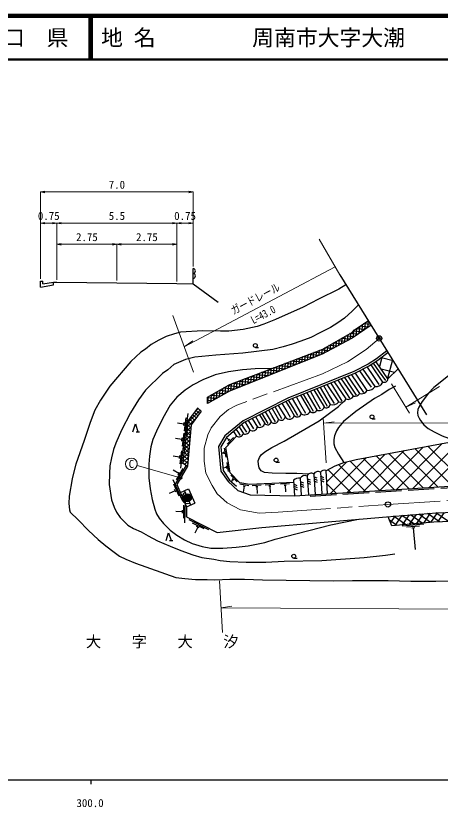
# Model space of a CAD drawing. Units: millimetres at full size, sheet at 1:1000, with parts at other scales. Extents: x 40000 to 680000, y 20000 to 380000.
# Drawn here: x 350828 to 448110, y 198715 to 380000 of the extents above; entities that cross this region are included whole.
import ezdxf
from ezdxf.enums import TextEntityAlignment as Align

# ---------------------------------------------------------------- set-up
doc = ezdxf.new("R2010")
doc.units = ezdxf.units.MM
doc.header["$LTSCALE"] = 1000
doc.header["$PDMODE"] = 32
doc.header["$PDSIZE"] = 500
doc.linetypes.add('CHAIN', pattern=[18.5, 12, -1.5, 3.5, -1.5])
doc.linetypes.add('DASHED', pattern=[7.5, 6, -1.5])
for name, color, linetype, lineweight in [('M-BGD', 7, 'Continuous', 25), ('M-BMK', 2, 'CHAIN', 13), ('M-BMK-OTRS', 5, 'Continuous', 25), ('M-BMK-SRVR', 3, 'Continuous', 25), ('M-STR-HTXT', 7, 'Continuous', 13), ('M-STR-STRC', 7, 'Continuous', 25), ('M-TTL', 2, 'Continuous', 140), ('M-TTL-BAND', 7, 'Continuous', 25), ('M-TTL-LINE', 7, 'Continuous', 50)]:
    doc.layers.add(name, color=color, linetype=linetype, lineweight=lineweight)
for name, color, linetype in [('M-BMK-HTXT', 7, 'Continuous'), ('M-OTRS', 6, 'Continuous'), ('M-TTL-TXT', 7, 'Continuous')]:
    doc.layers.add(name, color=color, linetype=linetype)
doc.styles.add('ＭＳ ゴシック', font='')
doc.styles.get('ＭＳ ゴシック').set_extended_font_data('MS Gothic')

# ---------------------------------------------------------------- blocks, each defined once
blk = doc.blocks.new('open_arrow')
at = {"color": 0, "linetype": 'Continuous', "lineweight": -2}
blk.add_lwpolyline([(7.5, 1.25), (0, 0), (7.5, -1.25)], dxfattribs=at)

msp = doc.modelspace()

# ---------------------------------------------------------------- hatches: boundary and pattern name
at = {"layer": 'M-BGD'}
msp.add_hatch(color=256, dxfattribs=at).paths.add_polyline_path([(391087, 269579, -0.29773), (390548, 268754, -0.54115), (389287, 269579, -0.29773), (389825, 270403, -0.54115)])
at = {"layer": 'M-STR-STRC'}
msp.add_hatch(color=256, dxfattribs=at).paths.add_polyline_path([(388494, 274347, -1), (388733, 273907, -0.41421), (388394, 274007, -0.41421)])

# ---------------------------------------------------------------- linework, layer by layer
at = {"layer": 'M-BGD'}
for p, q in [((391502, 318608), (391502, 322108)), ((356502, 317856), (356502, 319251)), ((356502, 319251), (357002, 319251)), ((357002, 318598), (357002, 319251)), ((356502, 317856), (359502, 318356)), ((357002, 318598), (359502, 319015)), ((359502, 318356), (359502, 319015)), ((431593, 310120), (431457, 308569)), ((428926, 308326), (428789, 306757)), ((430842, 308151), (428916, 308320)), ((429593, 308775), (429456, 307210)), ((431660, 308707), (429742, 308875)), ((430260, 309223), (430123, 307663)), ((432155, 309291), (430567, 309430)), ((430926, 309671), (430790, 308116)), ((431742, 309954), (431393, 309985)), ((432149, 309301), (432124, 309022)), ((426260, 306537), (426144, 305205)), ((428387, 306484), (426463, 306652)), ((426920, 306911), (426802, 305562)), ((429205, 307039), (427424, 307195)), ((427580, 307284), (427461, 305919)), ((428251, 307778), (428122, 306304)), ((430023, 307595), (428227, 307752)), ((422960, 304672), (422851, 303419)), ((423620, 305045), (423509, 303776)), ((425497, 304854), (423580, 305022)), ((424280, 305418), (424168, 304133)), ((426494, 305395), (424541, 305565)), ((424940, 305791), (424826, 304490)), ((425600, 306164), (425485, 304848)), ((427490, 305935), (425502, 306109)), ((405735, 304029), (406485, 304029)), ((419036, 302843), (418927, 301603)), ((421513, 302693), (419178, 302898)), ((419685, 303092), (419577, 301861)), ((420334, 303340), (420227, 302120)), ((422509, 303234), (420512, 303408)), ((420983, 303589), (420877, 302379)), ((421640, 303926), (421533, 302704)), ((423505, 303774), (421657, 303936)), ((422300, 304299), (422192, 303061)), ((424501, 304314), (422618, 304479)), ((414492, 301104), (414377, 299792)), ((415141, 301352), (415027, 300051)), ((417763, 301139), (415176, 301366)), ((415790, 301601), (415677, 300310)), ((416439, 301849), (416327, 300568)), ((419055, 301654), (416510, 301876)), ((417089, 302098), (416977, 300827)), ((417738, 302346), (417627, 301085)), ((420348, 302168), (417844, 302387)), ((418387, 302595), (418277, 301344)), ((434769, 301758), (434203, 299649)), ((437344, 300941), (434649, 301663)), ((437200, 301172), (436061, 296921)), ((409948, 299364), (409827, 297982)), ((412592, 299082), (409840, 299323)), ((410597, 299613), (410477, 298241)), ((411246, 299861), (411127, 298499)), ((413885, 299596), (411174, 299834)), ((411895, 300110), (411777, 298758)), ((412545, 300358), (412427, 299016)), ((415178, 300111), (412508, 300344)), ((413194, 300607), (413077, 299275)), ((413843, 300855), (413727, 299534)), ((416470, 300625), (413842, 300855)), ((434990, 296086), (432296, 300042)), ((436137, 296810), (433443, 300766)), ((404755, 297377), (404627, 295913)), ((405404, 297625), (405277, 296171)), ((408715, 297539), (405838, 297791)), ((406053, 297873), (405927, 296430)), ((406702, 298122), (406577, 296689)), ((410007, 298054), (407172, 298302)), ((407352, 298370), (407227, 296947)), ((408001, 298619), (407877, 297206)), ((411300, 298568), (408506, 298812)), ((408650, 298867), (408527, 297465)), ((409299, 299116), (409177, 297723)), ((429674, 293474), (426980, 297430)), ((431404, 294191), (428710, 298147)), ((433181, 295106), (430487, 299062)), ((434123, 295536), (432728, 297600)), ((435623, 296467), (434219, 298457)), ((437641, 298273), (434582, 299092)), ((436137, 296810), (438489, 299098)), ((400211, 295637), (400077, 294102)), ((403544, 295482), (400501, 295748)), ((400860, 295886), (400727, 294361)), ((401509, 296134), (401377, 294620)), ((404837, 295996), (401835, 296259)), ((402159, 296383), (402027, 294878)), ((402808, 296631), (402677, 295137)), ((406129, 296511), (403170, 296770)), ((403457, 296880), (403327, 295396)), ((404106, 297128), (403977, 295654)), ((407422, 297025), (404504, 297280)), ((424878, 291552), (422184, 295509)), ((426548, 292222), (423854, 296178)), ((428202, 292884), (425508, 296841)), ((430592, 293722), (429180, 295849)), ((432357, 294931), (431061, 296725)), ((396918, 293850), (396784, 292321)), ((399706, 293936), (397426, 294135)), ((397578, 294220), (397443, 292685)), ((398237, 294590), (398103, 293049)), ((400959, 294453), (398393, 294678)), ((398897, 294961), (398762, 293414)), ((402252, 294968), (399361, 295221)), ((399557, 295331), (399421, 293778)), ((419155, 294296), (421487, 290392)), ((420576, 294865), (422908, 290961)), ((425673, 291743), (424325, 293899)), ((427409, 292428), (426006, 294551)), ((428951, 293083), (427582, 295163)), ((394939, 292740), (394806, 291227)), ((396766, 292311), (394806, 292482)), ((395598, 293110), (395466, 291592)), ((397746, 292852), (395491, 293050)), ((396258, 293480), (396125, 291956)), ((398726, 293394), (396459, 293592)), ((414171, 292300), (416253, 288814)), ((416087, 293067), (418310, 289346)), ((417531, 293645), (419863, 289741)), ((420647, 289914), (419465, 292048)), ((422264, 290480), (421021, 292615)), ((423874, 291182), (422620, 293236)), ((392693, 290134), (392286, 289727)), ((393294, 289411), (392588, 290117)), ((395786, 291769), (394806, 291855)), ((410984, 290770), (412613, 288042)), ((412752, 291666), (413710, 290061)), ((413710, 290061), (414668, 288457)), ((415488, 288442), (414380, 290293)), ((417307, 288890), (416165, 290909)), ((419105, 289367), (417870, 291498)), ((389644, 283925), (390305, 288881)), ((393199, 289756), (390343, 286901)), ((392162, 287891), (391432, 288621)), ((392539, 288398), (391817, 289120)), ((392917, 288904), (392202, 289619)), ((406711, 288605), (407904, 286606)), ((407995, 289255), (409362, 286966)), ((410334, 287011), (409506, 288431)), ((409565, 290051), (411075, 287523)), ((411842, 287705), (411051, 289054)), ((413801, 288005), (412790, 289716)), ((389380, 286482), (387893, 286681)), ((389333, 286135), (389426, 286829)), ((389478, 284956), (389875, 287929)), ((391998, 287671), (390207, 285880)), ((391030, 286372), (390362, 287040)), ((391407, 286878), (390661, 287624)), ((391785, 287385), (391047, 288123)), ((403386, 286920), (404485, 285080)), ((405040, 287758), (406206, 285806)), ((407025, 286126), (406450, 287097)), ((408686, 286614), (408001, 287774)), ((432480, 287684), (433230, 287684)), ((378454, 284724), (379206, 284724)), ((389181, 280387), (389831, 285344)), ((390862, 284767), (389937, 283842)), ((390794, 283956), (390050, 284700)), ((390943, 285732), (390071, 284860)), ((390862, 284772), (390154, 285480)), ((390931, 285587), (390258, 286260)), ((400763, 284807), (401424, 283699)), ((402297, 283892), (401782, 284677)), ((402048, 285873), (403001, 284276)), ((403789, 284597), (403200, 285548)), ((405386, 285351), (404774, 286366)), ((388911, 282943), (387424, 283138)), ((388866, 282596), (388957, 283290)), ((389013, 281417), (389404, 284392)), ((390700, 282838), (389670, 281807)), ((390781, 283802), (389803, 282825)), ((390657, 282325), (389844, 283138)), ((390725, 283141), (389947, 283919)), ((399754, 282817), (399107, 283434)), ((399247, 281850), (400696, 283370)), ((399585, 282640), (399923, 282994)), ((452934, 282850), (441828, 271744)), ((457337, 283717), (445595, 271976)), ((388653, 276359), (389303, 281317)), ((390619, 281873), (389536, 280790)), ((390520, 280694), (389639, 281575)), ((390588, 281510), (389742, 282356)), ((444231, 281219), (434292, 271279)), ((448583, 282034), (438060, 271512)), ((454219, 272507), (445306, 281420)), ((388337, 278569), (388428, 279263)), ((388485, 277390), (388875, 280364)), ((390457, 279943), (389270, 278756)), ((390315, 278248), (389332, 279231)), ((390538, 280908), (389403, 279773)), ((390383, 279063), (389434, 280012)), ((390452, 279879), (389537, 280794)), ((398559, 279874), (397957, 279769)), ((398601, 279632), (398517, 280115)), ((399034, 278891), (398675, 280960)), ((435529, 279587), (426757, 270815)), ((439880, 280403), (430524, 271047)), ((440898, 271686), (433397, 279188)), ((444228, 271892), (436374, 279746)), ((447558, 272097), (439351, 280304)), ((450889, 272302), (442329, 280862)), ((388383, 278916), (386896, 279111)), ((389702, 277093), (389127, 277668)), ((390376, 278978), (389136, 277738)), ((390246, 277432), (389229, 278449)), ((390295, 278013), (389493, 277211)), ((399610, 275576), (399250, 277645)), ((410499, 277769), (411249, 277769)), ((426693, 277822), (422050, 273179)), ((431178, 278772), (422989, 270583)), ((434237, 271276), (427499, 278014)), ((437567, 271481), (430419, 278629)), ((388189, 275180), (386896, 275941)), ((387439, 272721), (389974, 277031)), ((387687, 273735), (389208, 276321)), ((390214, 277049), (390058, 276892)), ((399134, 276559), (398286, 276411)), ((399176, 276317), (399092, 276800)), ((421889, 275800), (422213, 270535)), ((427576, 270866), (422388, 276054)), ((430907, 271071), (424790, 277187)), ((388012, 274879), (388367, 275482)), ((401553, 273212), (400110, 274738)), ((400614, 273769), (400179, 273358)), ((400782, 273591), (400446, 273947)), ((416016, 274062), (416269, 270169)), ((417609, 274533), (417886, 270268)), ((418413, 273602), (417647, 273946)), ((419144, 274988), (419444, 270364)), ((419947, 274072), (419181, 274417)), ((419979, 273573), (419213, 273918)), ((420648, 275433), (420972, 270459)), ((421474, 274172), (420708, 274516)), ((421506, 273673), (420740, 274017)), ((388935, 269151), (386927, 273730)), ((388259, 269946), (387054, 272694)), ((404249, 272334), (402184, 272712)), ((403162, 272228), (402916, 270879)), ((403403, 272184), (402921, 272272)), ((407103, 272450), (405006, 272343)), ((406315, 272109), (405825, 272084)), ((406070, 272097), (406147, 270599)), ((410093, 272603), (407996, 272496)), ((409305, 272262), (408815, 272237)), ((409060, 272249), (409136, 270751)), ((413599, 272782), (411502, 272675)), ((412810, 272441), (412321, 272416)), ((412566, 272428), (412642, 270930)), ((414510, 273616), (414740, 270075)), ((415337, 272335), (414571, 272680)), ((415370, 271836), (414603, 272181)), ((416834, 272919), (416068, 273264)), ((416866, 272420), (416100, 272765)), ((416899, 271921), (416133, 272266)), ((418445, 273103), (417679, 273447)), ((418478, 272604), (417712, 272948)), ((420012, 273074), (419246, 273419)), ((421539, 273174), (420772, 273518)), ((424246, 270660), (422071, 272835)), ((387381, 271200), (386008, 270597)), ((387522, 270879), (387241, 271520)), ((388545, 270787), (390410, 271605)), ((389477, 271196), (390896, 267961)), ((390410, 271605), (391829, 268370)), ((415402, 271337), (414636, 271682)), ((389598, 263885), (389688, 268884)), ((389964, 267552), (391829, 268370)), ((389037, 266045), (389049, 266745)), ((389316, 264890), (389370, 267890)), ((389043, 266395), (387543, 266422)), ((437736, 265392), (436722, 263944)), ((440130, 263433), (437374, 265362)), ((439353, 265523), (437738, 263216)), ((442059, 263608), (439327, 265521)), ((440971, 265654), (439368, 263364)), ((442589, 265785), (440997, 263511)), ((443989, 263782), (441280, 265679)), ((444207, 265917), (442626, 263659)), ((445919, 263957), (443233, 265838)), ((445825, 266048), (444256, 263807)), ((447935, 264071), (445186, 265996)), ((447438, 266172), (445885, 263954)), ((450004, 264148), (447139, 266154)), ((449001, 266226), (447481, 264055)), ((395060, 262260), (390603, 264524)), ((394033, 262445), (391358, 263803)), ((392872, 262698), (392248, 263015)), ((438200, 263258), (436516, 264437)), ((444371, 263516), (439391, 263065)), ((443402, 263127), (440414, 262856)), ((392560, 262857), (391880, 261519)), ((442284, 262724), (441587, 262661)), ((441935, 262693), (442386, 257714)), ((386066, 259792), (386818, 259792)), ((414547, 255755), (415297, 255755))]:
    msp.add_line(p, q, dxfattribs=at)
at = {"layer": 'M-BGD', "linetype": 'DASHED'}
for p, q in [((432728, 297600), (431416, 299541)), ((434219, 298457), (432853, 300394)), ((429180, 295849), (427888, 297794)), ((431061, 296725), (429675, 298644)), ((424325, 293899), (423091, 295872)), ((426006, 294551), (424705, 296519)), ((427582, 295163), (426275, 297148)), ((419465, 292048), (418391, 293990)), ((421021, 292615), (419874, 294584)), ((422620, 293236), (421419, 295203)), ((414380, 290293), (413370, 291979)), ((416165, 290909), (415155, 292694)), ((417870, 291498), (416796, 293351)), ((411051, 289054), (410260, 290403)), ((412790, 289716), (411895, 291231)), ((408001, 287774), (407326, 288916)), ((409506, 288431), (408791, 289658)), ((404774, 286366), (404194, 287329)), ((406450, 287097), (405823, 288155)), ((401782, 284677), (401368, 285309)), ((403200, 285548), (402676, 286394))]:
    msp.add_line(p, q, dxfattribs=at)
at = {"layer": 'M-BGD'}
for points in [[(359502, 319015), (360252, 319015), (374002, 318836), (387752, 318657), (391502, 318608), (397249, 314415)], [(426490, 318407), (424874, 317349), (420220, 315078), (416704, 313269), (410362, 310409), (408448, 309663), (407718, 309342), (406151, 308831), (402908, 308162), (399689, 307738), (397748, 307744), (393726, 307810), (388594, 307512), (387183, 307164), (385323, 306507), (383616, 305726), (381834, 304723), (380540, 303669), (379519, 302915), (377157, 300778), (372347, 295135), (370203, 291989), (368968, 289700), (367867, 286811), (366519, 282678), (364614, 277288), (363964, 274963), (363733, 273968), (363037, 269937), (363001, 268285), (363119, 266834), (363322, 266260), (365107, 264553), (367459, 262121), (369705, 260065), (371471, 258598), (373394, 257109), (374632, 256209), (376015, 255512), (378279, 254587), (387548, 251324), (389557, 251102), (391987, 250849), (394713, 250899), (396468, 250815), (399893, 250922), (403270, 250917), (407340, 250771), (423671, 250546), (428035, 250674), (436148, 250640), (441350, 250506), (447099, 250478), (451171, 250579)], [(429359, 313791), (427950, 312310), (426142, 310720), (424683, 309653), (422959, 308626), (420552, 307352), (418446, 306303), (416138, 305432), (414162, 304800), (412104, 304168), (409784, 303548), (402866, 302703), (396678, 302281), (391870, 301779), (389724, 301289), (387071, 300151), (385672, 298927), (384490, 298046), (380557, 294273), (378918, 292027), (377154, 289058), (375084, 285065), (373725, 282106), (373211, 280645), (372750, 278765), (372417, 276916), (372268, 275130), (372230, 272632), (372736, 269108), (373336, 267469), (373944, 266276), (374781, 265045), (376523, 263316), (377809, 262539), (379528, 261790), (381140, 260841), (383302, 259758), (386202, 258474), (388627, 257522), (391379, 256524), (393475, 255938), (396248, 255523), (397670, 255233), (399901, 255030), (403631, 254854), (408171, 254865), (412313, 255073), (421002, 255258), (430691, 255909), (435550, 256410), (437678, 256717)], [(394806, 291227), (394806, 292665), (399870, 295507), (421170, 303660), (428016, 307530), (428497, 308038), (431626, 310142)], [(432263, 309117), (427934, 306176), (421086, 302462), (399829, 294004), (394806, 291227)], [(435886, 303286), (433532, 301414), (431636, 300217), (428288, 298493), (413164, 292435), (402917, 287243), (398721, 283764), (397301, 281337), (397856, 275669), (399471, 273325), (401741, 271269), (404553, 270245), (414740, 270075), (474931, 273784), (480334, 274067), (506576, 274036), (514432, 274024), (522446, 273529), (528128, 270996), (535625, 269482)], [(436152, 302858), (433822, 301005), (431885, 299782), (428496, 298037), (413370, 291979), (403193, 286822), (399108, 283435), (397814, 281225), (398341, 275846), (399850, 273656), (401435, 272220)], [(457258, 303798), (456266, 302641), (454994, 301484), (446684, 294871), (445423, 293532), (444008, 291675), (443218, 290314), (442990, 289812), (442897, 289034), (442959, 288431), (443281, 287850), (443593, 287279), (444341, 286323), (445338, 285448), (446720, 284732), (448527, 283818), (449994, 283244), (451720, 282622)], [(409535, 299206), (405711, 299127), (402821, 298911), (399564, 298437), (396545, 297747), (393690, 296645), (391494, 295484), (389657, 294273), (387718, 292650), (386205, 290792), (384559, 287825), (383087, 284836), (382200, 282934), (381746, 281298), (381443, 279148), (381357, 277257), (381357, 274127), (381638, 271609), (382103, 269194), (382676, 267001), (383044, 265935), (383714, 264930), (384698, 263677), (386222, 262185), (387706, 261055), (389490, 259942), (391252, 259153), (393522, 258440), (395496, 258060), (398318, 258016), (401323, 258243), (404085, 258557), (407934, 259378), (410277, 260093), (423065, 263372), (429366, 264683)], [(437865, 295184), (436428, 294392), (434715, 293229), (433033, 292306), (428752, 289369), (425959, 287093), (424772, 285671), (424328, 284943), (423893, 283777), (423756, 282978), (423756, 281951), (423926, 281082), (424763, 279620), (426042, 277667)], [(417934, 275011), (415272, 275141), (412731, 275141), (409576, 275213), (407869, 275418), (407090, 275749), (406588, 276453), (406428, 277254), (406389, 278073), (406678, 278784), (407106, 279402), (407909, 280135), (409543, 281137), (412310, 282544), (420335, 287191), (424830, 290465), (426284, 291869)], [(390195, 276815), (389096, 277435), (390016, 284450), (390394, 287278), (392634, 290177)], [(393320, 289446), (390992, 286321), (390195, 276815), (387735, 272633), (389964, 267552), (389922, 265206), (396951, 261636)], [(377667, 284724), (378249, 286506), (378831, 284724)], [(421889, 275800), (424069, 276911), (426042, 277667), (428851, 278335), (453514, 282959), (467465, 285728), (479596, 283035), (482446, 282116), (495729, 284319), (521904, 283191), (530284, 282158), (537141, 274696)], [(414542, 273130), (404397, 272612), (402144, 273024), (399955, 275338), (398953, 281107), (401424, 283699)], [(396951, 261636), (407207, 262782), (435768, 265232), (447302, 266168), (463582, 266723), (474790, 266415), (490985, 266481), (514471, 266842), (523637, 266135), (530505, 264864), (534019, 263958)], [(464301, 265759), (462620, 264616), (446655, 264024), (437053, 263154), (436169, 265264)], [(385279, 259792), (385861, 261574), (386443, 259792)]]:
    msp.add_lwpolyline(points, dxfattribs=at)
at = {"layer": 'M-BGD', "linetype": 'DASHED'}
msp.add_lwpolyline([(418317, 269964), (474950, 273454), (480342, 273737), (506576, 273706), (514422, 273694), (522366, 273204), (528027, 270680), (535533, 269164)], dxfattribs=at)
at = {"layer": 'M-BGD'}
for centre, radius in [((405735, 304479), 450), ((432480, 288134), 450), ((410499, 278219), 450), ((390187, 269579), 900), ((414547, 256205), 450)]:
    msp.add_circle(centre, radius, dxfattribs=at)
for centre, radius, start, end in [((391444, 321548), 563, 275.97092, 84.02908), ((391444, 320427), 563, 275.97092, 84.02908), ((433417, 296831), 1741, 262.20688, 334.66073), ((435266, 296919), 878, 251.67929, 352.85143), ((430071, 294962), 1540, 255.07258, 329.97306), ((431521, 296146), 1958, 266.56692, 327.93057), ((425320, 292867), 1387, 251.38991, 332.26544), ((427028, 293419), 1290, 248.1518, 335.50355), ((428425, 294461), 1592, 261.96262, 321.69273), ((420455, 290617), 1057, 235.95112, 347.70422), ((422028, 291099), 890, 232.57732, 351.07805), ((423397, 292908), 2008, 255.91699, 317.53144), ((413532, 288788), 1184, 219.05998, 343.75431), ((415374, 289018), 902, 218.45382, 346.92035), ((417009, 290134), 1521, 240.20757, 328.81205), ((418939, 290122), 999, 230.92204, 337.60293), ((406676, 287011), 1294, 248.70557, 341.76946), ((408542, 287155), 841, 220.69023, 347.07249), ((410078, 287676), 1009, 224.70973, 351.2503), ((411641, 288383), 1030, 236.67678, 340.68521), ((403443, 285232), 1053, 245.18946, 351.67675), ((405081, 286070), 1156, 238.98702, 346.76962), ((401964, 284667), 1108, 240.81143, 339.36002), ((420080, 274589), 1017, 56.04022, 156.93097), ((421587, 274676), 1206, 75.6639, 141.14279), ((415672, 272456), 1642, 77.9187, 135.05249), ((417057, 273471), 1197, 62.5543, 150.41689), ((418524, 274259), 956, 49.63824, 163.33295), ((390187, 269579), 1300, 113.68072, 293.68072)]:
    msp.add_arc(centre, radius, start, end, dxfattribs=at)
at = {"layer": 'M-BMK'}
msp.add_lwpolyline([(434134, 306106), (431160, 303554), (426838, 300761), (421146, 298014), (401479, 290829), (399604, 289794), (397678, 288183), (395647, 285616), (394868, 283989), (393999, 280993), (393999, 277957), (394423, 275236), (395853, 272376), (396980, 270519), (399295, 268430), (402328, 266808), (406601, 266068), (410992, 266301), (436130, 268058), (473497, 270541)], dxfattribs=at)
at = {"layer": 'M-BMK-OTRS'}
msp.add_line((425069, 320694), (444995, 288628), dxfattribs=at)
at = {"layer": 'M-BMK-SRVR'}
for centre in [(434134, 306106), (436130, 268058)]:
    msp.add_circle(centre, 600, dxfattribs=at)
at = {"layer": 'M-OTRS'}
msp.add_point((434134, 306106), dxfattribs=at)
at = {"layer": 'M-STR-HTXT'}
for p, q in [((356502, 319751), (356502, 339651)), ((356502, 339650), (391502, 339650)), ((391502, 322608), (391502, 339651)), ((356502, 332511), (360252, 332511)), ((360252, 319515), (360252, 332512)), ((360252, 332511), (387752, 332511)), ((387752, 319157), (387752, 332512)), ((387752, 332511), (391502, 332511)), ((420362, 328816), (425069, 320694)), ((374002, 327656), (360252, 327656)), ((374002, 319336), (374002, 327657)), ((387752, 327656), (374002, 327656)), ((424031, 322485), (389448, 304135)), ((386823, 311330), (391558, 298349)), ((389448, 304135), (391435, 305576)), ((436966, 295729), (441056, 288998)), ((447917, 295047), (440222, 290371)), ((440222, 290371), (442477, 291341)), ((421275, 287879), (422005, 277584)), ((540746, 287020), (421361, 286658)), ((421361, 286658), (423792, 287007)), ((388614, 274127), (378627, 276972)), ((397548, 250571), (398203, 238733)), ((397889, 244402), (400323, 244729)), ((397889, 244402), (528109, 243629))]:
    msp.add_line(p, q, dxfattribs=at)
msp.add_circle((377329, 277342), 1350, dxfattribs=at)
at = {"layer": 'M-STR-STRC'}
msp.add_circle((388614, 274127), 250, dxfattribs=at)
at = {"layer": 'M-TTL'}
msp.add_line((680000, 380000), (40000, 380000), dxfattribs=at)
at = {"layer": 'M-TTL-BAND'}
for p, q in [((40000, 205000), (579000, 205000)), ((368000, 205000), (368000, 204000))]:
    msp.add_line(p, q, dxfattribs=at)
at = {"layer": 'M-TTL-LINE'}
for p, q in [((367750, 380000), (367750, 370000)), ((368250, 380000), (368250, 370000)), ((40000, 370000), (680000, 370000))]:
    msp.add_line(p, q, dxfattribs=at)

# ---------------------------------------------------------------- block references
at = {"layer": 'M-STR-HTXT', "xscale": 133, "yscale": 133}
for p in [(356502, 339650), (356502, 332511), (360252, 332511), (387752, 332511), (360252, 327656), (374002, 327656)]:
    msp.add_blockref('open_arrow', p, dxfattribs=at)
at = {"layer": 'M-STR-HTXT', "xscale": 133, "yscale": 133, "rotation": 180}
for p in [(391502, 339650), (360252, 332511), (387752, 332511), (391502, 332511), (374002, 327656), (387752, 327656)]:
    msp.add_blockref('open_arrow', p, dxfattribs=at)

# ---------------------------------------------------------------- texts
at = {"layer": 'M-BMK-HTXT', "style": 'ＭＳ ゴシック'}
msp.add_text('大\u3000\u3000字\u3000\u3000大\u3000\u3000汐', height=2566, dxfattribs=at).set_placement((384390, 236638), align=Align.MIDDLE_CENTER)
at = {"layer": 'M-STR-HTXT', "style": 'ＭＳ ゴシック'}
for s, p in [('7.0', (374002, 339838)), ('0.75', (358377, 332698)), ('5.5', (374002, 332698)), ('0.75', (389627, 332698)), ('2.75', (367127, 327843)), ('2.75', (380877, 327843))]:
    msp.add_text(s, height=1833, dxfattribs=at).set_placement(p, align=Align.BOTTOM_CENTER)
at = {"layer": 'M-STR-HTXT', "style": 'ＭＳ ゴシック', "width": 0.8}
for s, p in [('ガードレール', (406435, 313882)), ('L=43.0', (408203, 310264))]:
    msp.add_text(s, height=1833, rotation=27.951, dxfattribs=at).set_placement(p, align=Align.BOTTOM_CENTER)
at = {"layer": 'M-STR-HTXT', "style": 'ＭＳ ゴシック'}
msp.add_text('C', height=1833, dxfattribs=at).set_placement((377329, 277342), align=Align.MIDDLE_CENTER)
at = {"layer": 'M-TTL-BAND', "style": 'ＭＳ ゴシック'}
msp.add_text('300.0', height=1833, dxfattribs=at).set_placement((367844, 198195), align=Align.BOTTOM_CENTER)
at = {"layer": 'M-TTL-TXT', "style": 'ＭＳ ゴシック'}
msp.add_text('山\u3000口\u3000県', height=3666, dxfattribs=at).set_placement((350375, 375000), align=Align.MIDDLE_CENTER)
for s, p in [('地 名', (370380, 375000)), ('周南市大字大潮', (405024, 375000))]:
    msp.add_text(s, height=3666, dxfattribs=at).set_placement(p, align=Align.MIDDLE_LEFT)

doc.saveas('drawing.dxf')
